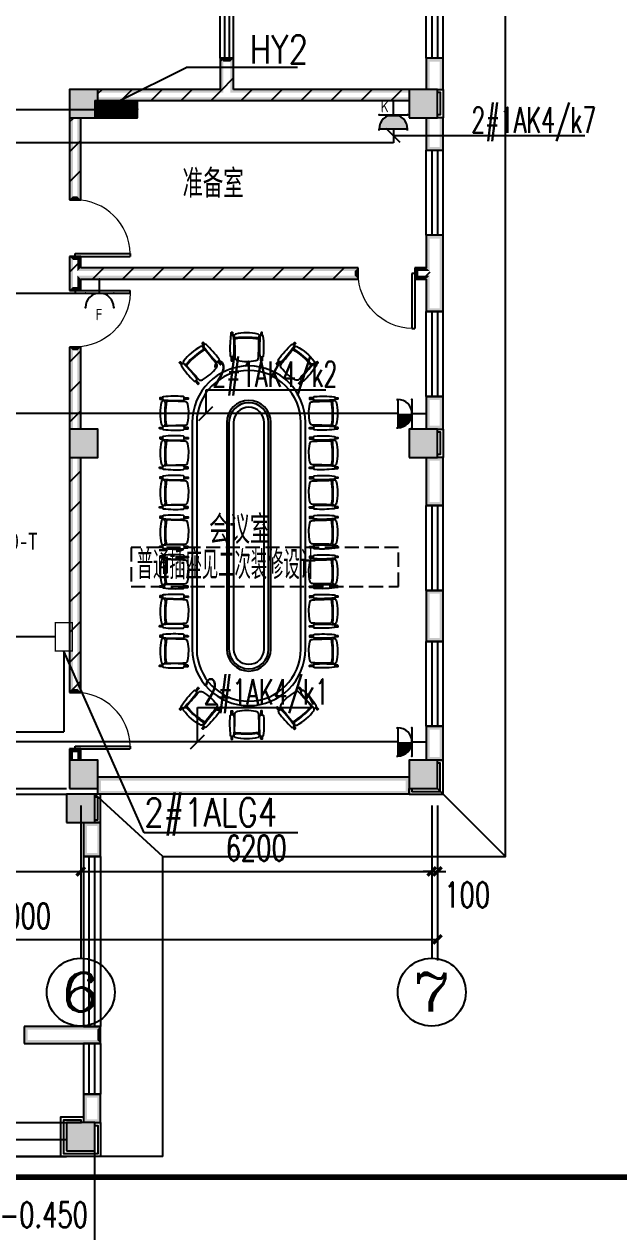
# Model space of a CAD drawing. Extents: x 101023 to 279373, y -114511 to 293844.
# Drawn here: x 137930 to 148434, y 207159 to 228490 of the extents above; entities that cross this region are included whole.
import ezdxf
from ezdxf.enums import TextEntityAlignment as Align

# ---------------------------------------------------------------- set-up
doc = ezdxf.new("R2010")
doc.units = 0
doc.header["$LTSCALE"] = 1000
doc.header["$MEASUREMENT"] = 0
doc.linetypes.add('DASH', pattern=[0.35, 0.25, -0.1])
for name, color, linetype in [('A-WALL-PATT', 252, 'Continuous'), ('AXIS', 3, 'Continuous'), ('AXIS_TEXT', 7, 'Continuous'), ('BZ', 7, 'Continuous'), ('COLUMN', 2, 'Continuous'), ('DIM-照明', 3, 'Continuous'), ('DIM_ELEV', 3, 'Continuous'), ('DOTLN', 2, 'DASH'), ('EQUIP-插座', 3, 'Continuous'), ('EQUIP-照明', 3, 'Continuous'), ('EQUIP-箱柜', 3, 'Continuous'), ('PUB_DIM', 3, 'Continuous'), ('PUB_HATCH', 8, 'Continuous'), ('PUB_TEXT', 7, 'Continuous'), ('PUB_WALL', 2, 'Continuous'), ('STAIR', 2, 'Continuous'), ('WALL', 2, 'Continuous'), ('WINDOW', 2, 'Continuous'), ('WIRE-照明', 6, 'Continuous'), ('家具', 8, 'Continuous'), ('抗震支吊架', 2, 'Continuous'), ('排水', 153, 'Continuous'), ('看线', 30, 'Continuous')]:
    doc.layers.add(name, color=color, linetype=linetype)
doc.styles.add('_TCH_AXIS', font='COMPLEX', dxfattribs={"bigfont": 'GBCBIG'})
doc.styles.add('_TCH_DIM', font='simplex.shx', dxfattribs={"bigfont": 'gbcbig.shx'})
doc.styles.add('_TCH_DIM_T3', font='SIMPLEX', dxfattribs={"width": 0.705882, "bigfont": 'GBCBIG'})
doc.styles.add('_TEL_ATTDEF', font='gbenor', dxfattribs={"bigfont": 'gbcbig'})
doc.styles.add('_TEL_DIM', font='simplex.shx', dxfattribs={"width": 0.8, "height": 3.5, "bigfont": 'gbcbig.shx'})
doc.styles.add('COMPLEX', font='COMPLEX')
doc.styles.add('kzcad', font='', dxfattribs={"width": 0.8})
doc.styles.get("Standard").update_dxf_attribs({"font": 'simplex.shx', "width": 0.8, "bigfont": 'gbcbig.shx'})
doc.styles.get('kzcad').set_extended_font_data('SimSun')
doc.dimstyles.new('_TCH_ARCH&&150', dxfattribs={"dimtxt": 446.25, "dimasz": 150, "dimexe": 375, "dimexo": 450, "dimgap": 189.375, "dimtad": 1, "dimdec": 0, "dimzin": 0, "dimdsep": 46, "dimtxsty": '_TCH_DIM_T3', "dimblk": 'ARCHTICK', "dimcen": 0.09, "dimclrt": 7, "dimazin": 2, "dimtfac": 1, "dimtdec": 0, "dimtix": 1, "dimtmove": 2, "dimatfit": 3, "dimfxl": 1, "dimtolj": 1, "dimtzin": 0, "dimarcsym": 0})
pattern_1 = [(45, (-908016.57, -754752.9), (-265.16515, 265.16515), [])]

# ---------------------------------------------------------------- blocks, each defined once
blk = doc.blocks.new('$equip$00002810')
for p, q in [((0.5, 0.5), (-0.5, 0.5)), ((0, 0.5), (0, 0))]:
    blk.add_line(p, q)
blk.add_arc((0, 1), 0.5, 180, 0)
for p in [(-0.5, 1), (0.5, 1), (-0.5, 0.5), (0.5, 0.5), (0, 0)]:
    blk.add_point(p)
at = {"color": 7, "style": '_TEL_DIM'}
blk.add_attdef('$TEXT$', text='', height=0.4, dxfattribs=at).set_placement((0.023, 1.257), align=Align.MIDDLE_CENTER)
at = {"color": 7, "style": '_TEL_DIM', "flags": 1}
for tag in ['A', 'REMARK']:
    blk.add_attdef(tag, text='', height=0.000025, dxfattribs=at).set_placement((0, 0), align=Align.MIDDLE_CENTER)
blk = doc.blocks.new('*X151')
at = {"color": 0}
for p, q in [((-250, 33), (-83, 200)), ((-250, 68), (-118, 200)), ((-250, 104), (-154, 200)), ((-250, 139), (-189, 200)), ((-250, 174), (-224, 200)), ((-247, 0), (-47, 200)), ((-212, 0), (-12, 200)), ((-177, 0), (23, 200)), ((-141, 0), (59, 200)), ((-106, 0), (94, 200)), ((-71, 0), (129, 200)), ((-35, 0), (165, 200)), ((0, 0), (200, 200)), ((35, 0), (235, 200)), ((71, 0), (250, 179)), ((106, 0), (250, 144)), ((141, 0), (250, 109)), ((177, 0), (250, 73)), ((212, 0), (250, 38)), ((247, 0), (250, 3))]:
    blk.add_line(p, q, dxfattribs=at)
blk = doc.blocks.new('$equip$00002943')
for p, q in [((-0.75, 0.6), (-0.75, 0)), ((0.75, 0.6), (-0.75, 0.6)), ((0.75, 0), (0.75, 0.6)), ((-0.75, 0), (0.75, 0))]:
    blk.add_line(p, q)
for points, const_width in [([(-0.75, 0.3), (0.75, 0.3)], 0.6), ([(-0.75, 0.6), (-0.75, 0), (0.75, 0), (0.75, 0.6), (-0.75, 0.6), (-0.75, 0)], 0.04)]:
    blk.add_lwpolyline(points, dxfattribs=dict(const_width=const_width))
for p in [(0, 0.6), (-0.75, 0.3), (0, 0), (0.75, 0.3)]:
    blk.add_point(p)
at = {"xscale": 0.00300000000061118, "yscale": 0.00300000000061118, "zscale": 0.00300000000061118}
blk.add_blockref('*X151', (0, 0), dxfattribs=at)
at = {"color": 7, "style": '_TEL_DIM', "flags": 1}
for tag in ['A', 'REMARK']:
    blk.add_attdef(tag, text='', height=0.00002, dxfattribs=at).set_placement((0, 0), align=Align.MIDDLE_CENTER)
blk = doc.blocks.new('$equip$00001239')
for p, q in [((-0.5, 1.05), (-0.5, 1)), ((0.5, 1), (-0.5, 1)), ((0.5, 1.05), (0.5, 1)), ((0.5, 0.5), (-0.5, 0.5)), ((0, 0.5), (0, 0))]:
    blk.add_line(p, q)
blk.add_arc((0, 1), 0.5, 180, 0)
for points in [[(0, 0.75), (-0.433, 0.75), (0, 1), (-0.5, 1)], [(0, 0.567), (-0.25, 0.567), (0, 0.75), (-0.433, 0.75)], [(0, 0.5), (0, 0.5), (0, 0.567), (-0.25, 0.567)]]:
    blk.add_solid(points)
at = {"layer": 'EQUIP-照明'}
for p in [(0, 1), (-0.5, 0.5), (0.5, 0.5), (0, 0)]:
    blk.add_point(p, dxfattribs=at)
at = {"layer": 'EQUIP-照明', "flags": 9}
blk.add_attdef('A', (0, 0), '', height=0.00002, dxfattribs=at)
blk = doc.blocks.new('$equip$00001764')
for p, q in [((-0.5, 1.05), (-0.5, 1)), ((-0.5, 1), (0.5, 1)), ((0.5, 1.05), (0.5, 1)), ((0.5, 0.5), (-0.5, 0.5)), ((0, 0.5), (0, 0))]:
    blk.add_line(p, q)
blk.add_arc((0, 1), 0.5, 180, 0)
for p in [(-0.5, 0.5), (0.5, 0.5), (0, 0)]:
    blk.add_point(p)
for points in [[(0.433, 0.75), (-0.433, 0.75), (0.5, 1), (-0.5, 1)], [(0.25, 0.567), (-0.25, 0.567), (0.433, 0.75), (-0.433, 0.75)], [(0, 0.5), (0, 0.5), (0.25, 0.567), (-0.25, 0.567)]]:
    blk.add_solid(points)
at = {"color": 7, "style": '_TEL_DIM'}
blk.add_attdef('$TEXT$', text='', height=0.4, dxfattribs=at).set_placement((0.303, 0.211), align=Align.MIDDLE_CENTER)
at = {"color": 7, "style": '_TEL_DIM', "flags": 1}
blk.add_attdef('A', text='', height=0.00002, dxfattribs=at).set_placement((0, 0), align=Align.MIDDLE_CENTER)
blk = doc.blocks.new('办公椅6')
at = {"layer": '家具'}
for p, q in [((83, 245), (83, 273)), ((465, 265), (464, 249)), ((81, -250), (81, -279)), ((466, -275), (466, -258))]:
    blk.add_line(p, q, dxfattribs=at)
at = {"layer": '家具', "color": 8}
for points in [[(82, 273), (17, 274, 0.414214), (12, 269), (12, 255, 0.414214), (16, 250), (83, 250)], [(467, 271), (509, 271, -0.414214), (514, 266), (514, 252, -0.414214), (509, 248), (465, 248)], [(79, -274), (14, -274, -0.414214), (9, -269), (9, -255, -0.414214), (14, -250), (81, -251)], [(469, -276), (506, -276, 0.414214), (511, -272), (511, -258, 0.414214), (507, -253), (468, -253)]]:
    blk.add_lwpolyline(points, format="xyb", dxfattribs=at)
at = {"layer": '家具'}
for centre, radius, start, end in [((102, 273), 19, 87.8438, 179.7), ((102, 244), 19, 179.7, 271.4658), ((230, -1577), 1873, 83.3734, 93.9026), ((250, 2204), 1984, 265.7407, 275.6942), ((450, 191), 33.5, 15.354, 150.4909), ((446, 265), 19, 359.7, 87.8438), ((445, 249), 19, 271.4658, 359.7), ((741, -4), 741, 167.0681, 192.3319), ((64, 162), 45, 89.7, 179.7), ((444, -11012), 11225, 90.2565, 91.9408), ((-845, 4), 1257, 349.8473, 9.5527), ((-1609, 10), 2033, 354.2379, 5.1674), ((435, 195), 19, 137.2336, 185.1674), ((-389, 4), 894, 346.6997, 12.7003), ((62, -162), 45, 179.7, 269.7), ((559, 11006), 11225, 267.4592, 269.1435), ((433, -196), 19, 174.2379, 223.2208), ((448, -192), 33.7, 210.1055, 343.0268), ((100, -250), 19, 87.9342, 179.7), ((100, -279), 19, 179.7, 271.5562), ((249, 1621), 1925, 265.5539, 275.9414), ((229, -2265), 2038, 83.7863, 93.6061), ((447, -258), 19, 359.7, 87.9342), ((447, -274), 19, 271.5562, 359.7)]:
    blk.add_arc(centre, radius, start, end, dxfattribs=at)
blk = doc.blocks.new('会议桌')
at = {"layer": '家具'}
for p, q in [((2045, 972), (-1955, 972)), ((2045, 322), (-1955, 322)), ((-1955, -378), (2045, -378)), ((-1955, -1028), (2045, -1028))]:
    blk.add_line(p, q, dxfattribs=at)
at = {"layer": '家具', "color": 8}
for p, q in [((2045, 892), (-1955, 892)), ((2045, 362), (-1955, 362)), ((2045, 242), (-1955, 242)), ((-1955, -298), (2045, -298)), ((-1955, -418), (2045, -418)), ((-1955, -948), (2045, -948))]:
    blk.add_line(p, q, dxfattribs=at)
at = {"layer": '家具'}
for centre, radius, start, end in [((-1955, -28), 1000, 90, 270), ((2045, -28), 1000, 270, 90), ((-1955, -28), 350, 90, 270), ((2045, -28), 350, 270, 90)]:
    blk.add_arc(centre, radius, start, end, dxfattribs=at)
at = {"layer": '家具', "color": 8}
for centre, radius, start, end in [((-1955, -28), 920, 90, 270), ((2045, -28), 920, 270, 90), ((-1955, -28), 390, 90, 270), ((-1955, -28), 270, 90, 270), ((2045, -28), 390, 270, 90), ((2045, -28), 270, 270, 90)]:
    blk.add_arc(centre, radius, start, end, dxfattribs=at)
at = {"layer": '家具'}
for p, rotation in [((-1993, 1033), 90), ((-1293, 1033), 90), ((-593, 1033), 90), ((107, 1033), 90), ((807, 1033), 90), ((1507, 1033), 90), ((2207, 1033), 90), ((2894, 656), 40.89750937394187), ((-2805, -713), 220.8975093739419)]:
    blk.add_blockref('办公椅6', p, dxfattribs=dict(at, rotation=rotation))
at = {"layer": '家具', "xscale": -1}
for p, rotation in [((-2805, 656), 319.1024906260187), ((2894, -713), 139.1024906260582), ((-1993, -1090), 90), ((-1293, -1090), 90), ((-593, -1090), 90), ((107, -1090), 90), ((807, -1090), 90), ((1507, -1090), 90), ((2207, -1090), 90)]:
    blk.add_blockref('办公椅6', p, dxfattribs=dict(at, rotation=rotation))
blk.add_blockref('办公椅6', (-3036, 10), dxfattribs=at)
at = {"layer": '家具'}
blk.add_blockref('办公椅6', (3125, 10), dxfattribs=at)
blk = doc.blocks.new('_AXISO')
blk.add_circle((0, 0), 0.5)
at = {"layer": 'AXIS_TEXT', "style": 'COMPLEX', "width": 1.041667}
blk.add_attdef('A', text='', height=0.56, dxfattribs=at).set_placement((-0.25, -0.28), (0.25, -0.28), align=Align.FIT)
blk = doc.blocks.new('_ArchTick')
at = {"color": 0, "linetype": 'ByBlock', "const_width": 0.4}
blk.add_lwpolyline([(-0.5, -0.5), (0.5, 0.5)], dxfattribs=at)
blk = doc.blocks.new('*D88')
at = {"layer": 'Defpoints', "color": 0, "transparency": 16777216}
for p in [(931558, 802293), (946558, 802293), (946558, 800679)]:
    blk.add_point(p, dxfattribs=at)
at = {"layer": 'PUB_DIM', "color": 0, "lineweight": -2, "transparency": 16777216}
for p, q in [((931558, 801843), (931558, 800304)), ((946558, 801843), (946558, 800304)), ((931558, 800679), (946558, 800679))]:
    blk.add_line(p, q, dxfattribs=at)
at = {"layer": 'PUB_DIM', "color": 0, "lineweight": -2, "transparency": 16777216, "xscale": 150, "yscale": 150, "zscale": 150, "rotation": 180}
blk.add_blockref('_ArchTick', (931558, 800679), dxfattribs=at)
at = {"layer": 'PUB_DIM', "color": 0, "lineweight": -2, "transparency": 16777216, "xscale": 150, "yscale": 150, "zscale": 150}
blk.add_blockref('_ArchTick', (946558, 800679), dxfattribs=at)
at = {"layer": 'PUB_DIM', "color": 7, "transparency": 16777216, "insert": (939058, 801091), "char_height": 446.2, "attachment_point": 5, "style": '_TCH_DIM_T3'}
blk.add_mtext('\\A1;15000', dxfattribs=at)
blk = doc.blocks.new('*D91')
at = {"layer": 'Defpoints', "color": 0, "transparency": 16777216}
for p in [(936758, 803493), (940258, 803493), (940258, 801879)]:
    blk.add_point(p, dxfattribs=at)
at = {"layer": 'PUB_DIM', "color": 0, "lineweight": -2, "transparency": 16777216}
for p, q in [((936758, 803043), (936758, 801504)), ((940258, 803043), (940258, 801504)), ((936758, 801879), (940258, 801879))]:
    blk.add_line(p, q, dxfattribs=at)
at = {"layer": 'PUB_DIM', "color": 0, "lineweight": -2, "transparency": 16777216, "xscale": 150, "yscale": 150, "zscale": 150, "rotation": 180}
blk.add_blockref('_ArchTick', (936758, 801879), dxfattribs=at)
at = {"layer": 'PUB_DIM', "color": 0, "lineweight": -2, "transparency": 16777216, "xscale": 150, "yscale": 150, "zscale": 150}
blk.add_blockref('_ArchTick', (940258, 801879), dxfattribs=at)
at = {"layer": 'PUB_DIM', "color": 7, "transparency": 16777216, "insert": (938508, 802291), "char_height": 446.2, "attachment_point": 5, "style": '_TCH_DIM_T3'}
blk.add_mtext('\\A1;3500', dxfattribs=at)
blk = doc.blocks.new('*D92')
at = {"layer": 'Defpoints', "color": 0, "transparency": 16777216}
for p in [(940258, 803493), (946458, 803493), (946458, 801879)]:
    blk.add_point(p, dxfattribs=at)
at = {"layer": 'PUB_DIM', "color": 0, "lineweight": -2, "transparency": 16777216}
for p, q in [((940258, 803043), (940258, 801504)), ((946458, 803043), (946458, 801504)), ((940258, 801879), (946458, 801879))]:
    blk.add_line(p, q, dxfattribs=at)
at = {"layer": 'PUB_DIM', "color": 0, "lineweight": -2, "transparency": 16777216, "xscale": 150, "yscale": 150, "zscale": 150, "rotation": 180}
blk.add_blockref('_ArchTick', (940258, 801879), dxfattribs=at)
at = {"layer": 'PUB_DIM', "color": 0, "lineweight": -2, "transparency": 16777216, "xscale": 150, "yscale": 150, "zscale": 150}
blk.add_blockref('_ArchTick', (946458, 801879), dxfattribs=at)
at = {"layer": 'PUB_DIM', "color": 7, "transparency": 16777216, "insert": (943358, 802291), "char_height": 446.2, "attachment_point": 5, "style": '_TCH_DIM_T3'}
blk.add_mtext('\\A1;6200', dxfattribs=at)
blk = doc.blocks.new('*D93')
at = {"layer": 'Defpoints', "color": 0, "transparency": 16777216}
for p in [(946458, 803493), (946558, 803493), (946558, 801879)]:
    blk.add_point(p, dxfattribs=at)
at = {"layer": 'PUB_DIM', "color": 0, "lineweight": -2, "transparency": 16777216}
for p, q in [((946458, 803043), (946458, 801504)), ((946558, 803043), (946558, 801504)), ((946458, 801879), (946308, 801879)), ((946458, 801879), (946558, 801879)), ((946558, 801879), (946708, 801879))]:
    blk.add_line(p, q, dxfattribs=at)
at = {"layer": 'PUB_DIM', "color": 0, "lineweight": -2, "transparency": 16777216, "xscale": 150, "yscale": 150, "zscale": 150}
blk.add_blockref('_ArchTick', (946458, 801879), dxfattribs=at)
at = {"layer": 'PUB_DIM', "color": 0, "lineweight": -2, "transparency": 16777216, "xscale": 150, "yscale": 150, "zscale": 150, "rotation": 180}
blk.add_blockref('_ArchTick', (946558, 801879), dxfattribs=at)
at = {"layer": 'PUB_DIM', "color": 7, "transparency": 16777216, "insert": (947083, 801466), "char_height": 446.2, "attachment_point": 5, "style": '_TCH_DIM_T3'}
blk.add_mtext('\\A1;100', dxfattribs=at)
blk = doc.blocks.new('$WINLIB2D$00000001')
at = {"color": 0}
for points in [[(-0.5, 0.5), (-0.5, -0.5)], [(-0.5, 0.5), (0.5, 0.5)], [(0.5, -0.5), (0.5, 0.5)], [(0.5, 0.1667), (-0.5, 0.1667)], [(0.5, -0.1667), (-0.5, -0.1667)], [(-0.5, -0.5), (0.5, -0.5)]]:
    blk.add_lwpolyline(points, dxfattribs=at)
blk = doc.blocks.new('$DorLib2D$00000001')
for p, q in [((0.45, 0.975), (0.5, 0.975)), ((0.45, 0), (0.45, 0.975)), ((0.5, 0), (0.5, 0.975)), ((0.5, 0), (0.45, 0))]:
    blk.add_line(p, q)
at = {"lineweight": 13}
blk.add_arc((0.475, 0), 0.975, 91.4693, 180, dxfattribs=at)
blk = doc.blocks.new('_FZH')
blk.add_lwpolyline([(-0.5, -0.5), (0.5, -0.5), (0.5, 0.5), (-0.5, 0.5)], close=True)
at = {"layer": 'PUB_HATCH'}
blk.add_solid([(-0.5, -0.5), (0.5, -0.5), (-0.5, 0.5), (0.5, 0.5)], dxfattribs=at)
blk = doc.blocks.new('ERT')
at = {"layer": 'AXIS'}
for p, q in [((940258.2, 802865.3), (940258.2, 800345.8)), ((946458.2, 802865.3), (946458.2, 800345.8))]:
    blk.add_line(p, q, dxfattribs=at)
ref = blk.add_blockref('_AXISO', (940258.2, 799745.8), dxfattribs=dict(at, xscale=1200, yscale=1200, zscale=1200))
ref.add_attrib('A', '6', dxfattribs={"layer": 'AXIS_TEXT', "height": 678.8, "style": '_TCH_AXIS', "width": 1.5}).set_placement((939918.8, 799406.4), (940597.6, 799406.4), align=Align.FIT)
ref = blk.add_blockref('_AXISO', (946458.2, 799745.8), dxfattribs=dict(at, xscale=1200, yscale=1200, zscale=1200))
ref.add_attrib('A', '7', dxfattribs={"layer": 'AXIS_TEXT', "height": 678.8, "style": '_TCH_AXIS', "width": 1.5}).set_placement((946118.8, 799406.4), (946797.6, 799406.4), align=Align.FIT)
at = {"layer": 'PUB_DIM'}
for p1, p2, picture, middle in [((936758.2, 803492.7), (940258.2, 803492.7), '*D91', (938508.2, 802291.2)), ((940258.2, 803492.7), (946458.2, 803492.7), '*D92', (943358.2, 802291.2)), ((931558.2, 802292.7), (946558.2, 802292.7), '*D88', (939058.2, 801091.2))]:
    dim = blk.add_aligned_dim(p1=p1, p2=p2, distance=-1614.1, dimstyle='_TCH_ARCH&&150', dxfattribs=at)
    dim.commit()
    dim.dimension.update_dxf_attribs({"geometry": picture, "text_midpoint": middle})
dim = blk.add_linear_dim(base=(946558.2, 801878.7), p1=(946458.2, 803492.7), p2=(946558.2, 803492.7), angle=0, dimstyle='_TCH_ARCH&&150', dxfattribs=at)
dim.commit()
dim.dimension.update_dxf_attribs({"geometry": '*D93', "text_midpoint": (947083.2, 801466.2), "dimtype": 129})
blk = doc.blocks.new('A$C40CE5D7B')
at = {"layer": 'A-WALL-PATT'}
h = blk.add_hatch(dxfattribs=at)
h.set_pattern_fill('普通砖', color=256, scale=150, style=0)
h.set_pattern_definition(pattern_1)
h.paths.add_polyline_path([(25240, 60610), (25300, 60670), (25300, 61220), (25060, 61220), (25060, 60670), (25120, 60610), (25187, 60603)])
h = blk.add_hatch(dxfattribs=at)
h.set_pattern_fill('普通砖', color=256, scale=150, style=0)
h.set_pattern_definition(pattern_1)
h.paths.add_polyline_path([(22900, 60670), (22900, 60470), (25200, 60470), (25200, 60530), (25187, 60603), (25120, 60610), (25060, 60670)])
h = blk.add_hatch(dxfattribs=at)
h.set_pattern_fill('普通砖', color=256, scale=150, style=0)
h.set_pattern_definition(pattern_1)
h.paths.add_polyline_path([(28400, 60470), (28400, 60670), (25300, 60670), (25240, 60610), (25187, 60603), (25200, 60530), (25200, 60470)])
h = blk.add_hatch(dxfattribs=at)
h.set_pattern_fill('普通砖', color=256, scale=150, style=0)
h.set_pattern_definition(pattern_1)
h.paths.add_polyline_path([(22600, 60170), (22400, 60170), (22400, 58719), (22600, 58719)])
h = blk.add_hatch(dxfattribs=at)
h.set_pattern_fill('普通砖', color=256, scale=150, style=0)
h.set_pattern_definition(pattern_1)
h.paths.add_polyline_path([(22540, 57460), (22600, 57520), (22600, 57719), (22400, 57719), (22400, 57420), (22533, 57420)])
h = blk.add_hatch(dxfattribs=at)
h.set_pattern_fill('普通砖', color=256, scale=150, style=0)
h.set_pattern_definition(pattern_1)
h.paths.add_polyline_path([(22533, 57420), (22400, 57420), (22400, 57119), (22600, 57119), (22600, 57320), (22540, 57380)])
h = blk.add_hatch(dxfattribs=at)
h.set_pattern_fill('普通砖', color=256, scale=150, style=0)
h.set_pattern_definition(pattern_1)
h.paths.add_polyline_path([(22540, 57380), (22600, 57320), (27500, 57320), (27500, 57520), (22600, 57520), (22540, 57460), (22533, 57420)])
h = blk.add_hatch(dxfattribs=at)
h.set_pattern_fill('普通砖', color=256, scale=150, style=0)
h.set_pattern_definition(pattern_1)
h.paths.add_polyline_path([(28800, 57420), (28700, 57520), (28500, 57520), (28500, 57320), (28700, 57320)])
h = blk.add_hatch(dxfattribs=at)
h.set_pattern_fill('普通砖', color=256, scale=150, style=0)
h.set_pattern_definition(pattern_1)
h.paths.add_polyline_path([(22400, 54670), (22600, 54670), (22600, 56119), (22400, 56119)])
h = blk.add_hatch(dxfattribs=at)
h.set_pattern_fill('普通砖', color=256, scale=150, style=0)
h.set_pattern_definition(pattern_1)
h.paths.add_polyline_path([(22600, 54170), (22400, 54170), (22400, 50020), (22600, 50020)])
h = blk.add_hatch(dxfattribs=at)
h.set_pattern_fill('普通砖', color=256, scale=150, style=0)
h.set_pattern_definition(pattern_1)
h.paths.add_polyline_path([(22400, 48820), (22600, 48820), (22600, 49020), (22400, 49020)])
at = {"layer": 'PUB_WALL'}
for points in [[(25300, 61220), (25060, 61220), (25120, 61160), (25240, 61160)], [(25060, 61220), (25060, 60670), (25120, 60610), (25120, 61160)], [(25300, 60670), (25300, 61220), (25240, 61160), (25240, 60610)], [(29000, 61220), (28700, 61220), (28760, 61160), (28940, 61160)], [(28700, 61220), (28700, 60670), (28760, 60670), (28760, 61160)], [(29000, 60670), (29000, 61220), (28940, 61160), (28940, 60670)], [(22900, 60670), (22400, 60670), (22460, 60610), (22840, 60610)], [(22400, 60670), (22400, 60170), (22460, 60230), (22460, 60610)], [(22900, 60170), (22900, 60670), (22840, 60610), (22840, 60230)], [(22900, 60670), (22900, 60610), (25120, 60610), (25060, 60670)], [(28400, 60610), (28400, 60670), (25300, 60670), (25240, 60610)], [(28900, 60670), (28400, 60670), (28460, 60610), (28840, 60610)], [(28400, 60670), (28400, 60170), (28460, 60230), (28460, 60610)], [(28900, 60170), (28900, 60670), (28840, 60610), (28840, 60230)], [(22900, 60530), (22900, 60470), (25200, 60470), (25200, 60530)], [(28400, 60470), (28400, 60530), (25200, 60530), (25200, 60470)], [(22400, 60170), (22900, 60170), (22840, 60230), (22460, 60230)], [(22460, 60170), (22400, 60170), (22400, 58719), (22460, 58779)], [(22600, 60170), (22540, 60170), (22540, 58779), (22600, 58719)], [(28400, 60170), (28900, 60170), (28840, 60230), (28460, 60230)], [(28700, 60170), (28700, 59595), (28760, 59655), (28760, 60170)], [(29000, 59595), (29000, 60170), (28940, 60170), (28940, 59655)], [(28700, 59595), (29000, 59595), (28940, 59655), (28760, 59655)], [(22400, 58719), (22600, 58719), (22540, 58779), (22460, 58779)], [(29000, 58095), (28700, 58095), (28760, 58035), (28940, 58035)], [(28700, 58095), (28700, 57520), (28760, 57460), (28760, 58035)], [(29000, 57420), (29000, 58095), (28940, 58035), (28940, 57420)], [(22600, 57719), (22400, 57719), (22460, 57659), (22540, 57659)], [(22400, 57719), (22400, 57420), (22460, 57420), (22460, 57659)], [(22600, 57520), (22600, 57719), (22540, 57659), (22540, 57460)], [(22400, 57420), (22400, 57119), (22460, 57179), (22460, 57420)], [(27500, 57520), (22600, 57520), (22540, 57460), (27440, 57460)], [(27500, 57320), (27500, 57520), (27440, 57460), (27440, 57380)], [(28700, 57520), (28500, 57520), (28560, 57460), (28760, 57460)], [(28500, 57520), (28500, 57320), (28560, 57380), (28560, 57460)], [(29000, 56745), (29000, 57420), (28940, 57420), (28940, 56805)], [(22400, 57119), (22600, 57119), (22540, 57179), (22460, 57179)], [(22600, 57320), (27500, 57320), (27440, 57380), (22540, 57380)], [(22600, 57119), (22600, 57320), (22540, 57380), (22540, 57179)], [(28500, 57320), (28700, 57320), (28760, 57380), (28560, 57380)], [(28700, 57320), (28700, 56745), (28760, 56805), (28760, 57380)], [(28700, 56745), (29000, 56745), (28940, 56805), (28760, 56805)], [(22600, 56119), (22400, 56119), (22460, 56059), (22540, 56059)], [(22400, 54670), (22460, 54670), (22460, 56059), (22400, 56119)], [(22540, 54670), (22600, 54670), (22600, 56119), (22540, 56059)], [(29000, 55245), (28700, 55245), (28760, 55185), (28940, 55185)], [(28700, 55245), (28700, 54670), (28760, 54730), (28760, 55185)], [(29000, 54670), (29000, 55245), (28940, 55185), (28940, 54730)], [(22900, 54670), (22400, 54670), (22460, 54610), (22840, 54610)], [(22400, 54670), (22400, 54170), (22460, 54230), (22460, 54610)], [(22900, 54170), (22900, 54670), (22840, 54610), (22840, 54230)], [(28900, 54670), (28400, 54670), (28460, 54610), (28840, 54610)], [(28400, 54670), (28400, 54170), (28460, 54230), (28460, 54610)], [(28700, 54670), (29000, 54670), (28940, 54730), (28760, 54730)], [(28900, 54170), (28900, 54670), (28840, 54610), (28840, 54230)], [(22400, 54170), (22900, 54170), (22840, 54230), (22460, 54230)], [(28400, 54170), (28900, 54170), (28840, 54230), (28460, 54230)], [(22460, 54170), (22400, 54170), (22400, 50020), (22460, 50080)], [(22600, 54170), (22540, 54170), (22540, 50080), (22600, 50020)], [(28700, 54170), (28700, 53321), (28760, 53381), (28760, 54110)], [(29000, 54170), (28700, 54170), (28760, 54110), (28940, 54110)], [(29000, 53321), (29000, 54170), (28940, 54110), (28940, 53381)], [(28700, 53321), (29000, 53321), (28940, 53381), (28760, 53381)], [(28700, 51821), (28700, 50920), (28760, 50980), (28760, 51761)], [(29000, 51821), (28700, 51821), (28760, 51761), (28940, 51761)], [(29000, 50920), (29000, 51821), (28940, 51761), (28940, 50980)], [(28700, 50920), (29000, 50920), (28940, 50980), (28760, 50980)], [(22400, 50020), (22600, 50020), (22540, 50080), (22460, 50080)], [(29000, 49420), (28700, 49420), (28760, 49360), (28940, 49360)], [(28700, 49420), (28700, 48820), (28760, 48880), (28760, 49360)], [(29000, 48820), (29000, 49420), (28940, 49360), (28940, 48880)], [(22600, 49020), (22400, 49020), (22460, 48960), (22540, 48960)], [(22400, 48820), (22460, 48820), (22460, 48960), (22400, 49020)], [(22540, 48820), (22600, 48820), (22600, 49020), (22540, 48960)], [(28700, 48820), (29000, 48820), (28940, 48880), (28760, 48880)], [(22900, 48820), (22400, 48820), (22460, 48760), (22840, 48760)], [(22400, 48820), (22400, 48320), (22460, 48380), (22460, 48760)], [(22900, 48320), (22900, 48820), (22840, 48760), (22840, 48380)], [(28900, 48820), (28400, 48820), (28460, 48760), (28840, 48760)], [(28400, 48820), (28400, 48320), (28460, 48380), (28460, 48760)], [(28900, 48320), (28900, 48820), (28840, 48760), (28840, 48380)], [(22900, 48520), (22900, 48460), (28400, 48460), (28400, 48520)], [(22900, 48520), (22900, 48320), (22900, 48220), (22960, 48220), (22960, 48520)], [(28400, 48220), (28400, 48520), (28340, 48520), (28340, 48220)], [(22850, 48220), (22350, 48220), (22410, 48160), (22790, 48160)], [(22350, 48220), (22350, 47720), (22410, 47780), (22410, 48160)], [(22400, 48320), (22900, 48320), (22840, 48380), (22460, 48380)], [(22850, 47720), (22850, 48220), (22790, 48160), (22790, 47780)], [(28400, 48220), (28400, 48280), (22900, 48280), (22900, 48220)], [(28400, 48320), (28900, 48320), (28840, 48380), (28460, 48380)], [(22350, 47720), (22850, 47720), (22790, 47780), (22410, 47780)], [(22650, 47720), (22650, 47120), (22710, 47180), (22710, 47660)], [(22950, 47720), (22650, 47720), (22710, 47660), (22890, 47660)], [(22950, 47120), (22950, 47720), (22890, 47660), (22890, 47180)], [(22650, 47120), (22950, 47120), (22890, 47180), (22710, 47180)], [(22650, 44120), (21600, 44120), (21660, 44060), (22710, 44060)], [(21600, 44120), (21600, 43820), (21660, 43880), (21660, 44060)], [(22950, 44120), (22650, 44120), (22710, 44060), (22890, 44060)], [(22950, 43920), (22950, 44120), (22890, 44060), (22890, 43920)], [(21600, 43820), (22650, 43820), (22710, 43880), (21660, 43880)], [(22650, 43820), (22950, 43820), (22890, 43880), (22710, 43880)], [(22950, 43820), (22950, 43920), (22890, 43920), (22890, 43880)], [(22950, 42920), (22650, 42920), (22710, 42860), (22890, 42860)], [(22650, 42920), (22650, 42420), (22710, 42480), (22710, 42860)], [(22950, 42420), (22950, 42920), (22890, 42860), (22890, 42480)], [(22650, 42420), (22950, 42420), (22890, 42480), (22710, 42480)], [(22850, 42420), (22350, 42420), (22410, 42360), (22790, 42360)], [(22350, 42420), (22350, 41920), (22410, 41980), (22410, 42360)], [(22850, 41920), (22850, 42420), (22790, 42360), (22790, 41980)], [(22350, 41920), (22850, 41920), (22790, 41980), (22410, 41980)]]:
    blk.add_hatch(color=256, dxfattribs=at).paths.add_polyline_path(points)
at = {"color": 252, "linetype": 'DASH', "ltscale": 3, "const_width": 100}
blk.add_lwpolyline([(6504, 85385), (66000, 85385, -0.414214), (78000, 73385), (78000, 53455, -0.414214), (66000, 41455), (10879, 41455)], format="xyb", dxfattribs=at)
for points in [[(28900, 60670), (29000, 60670), (29000, 60170), (28900, 60170)], [(28900, 60620), (28950, 60620), (28950, 60220), (28900, 60220)], [(28900, 54670), (29000, 54670), (29000, 54170), (28900, 54170)], [(28900, 54620), (28950, 54620), (28950, 54220), (28900, 54220)], [(28400, 48320), (28400, 48220), (29000, 48220), (29000, 48820), (28900, 48820)], [(28450, 48320), (28450, 48270), (28950, 48270), (28950, 48770), (28900, 48770)], [(22850, 47720), (22950, 47720), (22950, 48220), (22850, 48220)], [(22850, 47770), (22900, 47770), (22900, 48170), (22850, 48170)], [(22850, 42420), (22950, 42420), (22950, 41820), (22250, 41820), (22250, 42520), (22650, 42520), (22650, 42420)], [(22850, 42370), (22900, 42370), (22900, 41870), (22300, 41870), (22300, 42470), (22600, 42470), (22600, 42420)], [(24050, 41820), (17650, 41820)]]:
    blk.add_lwpolyline(points)
at = {"layer": 'WALL'}
for p, q in [((25300, 61220), (25060, 61220)), ((25060, 61220), (25060, 60670)), ((25300, 60670), (25300, 61220)), ((29000, 61220), (28700, 61220)), ((28700, 61220), (28700, 60670)), ((29000, 60670), (29000, 61220)), ((25060, 60670), (22900, 60670)), ((28400, 60670), (25300, 60670)), ((25200, 60470), (22900, 60470)), ((28400, 60470), (25200, 60470)), ((22400, 60170), (22400, 58719)), ((22600, 58719), (22600, 60170)), ((28700, 60170), (28700, 59595)), ((29000, 59595), (29000, 60170)), ((28700, 59595), (29000, 59595)), ((22400, 58719), (22600, 58719)), ((29000, 58095), (28700, 58095)), ((28700, 58095), (28700, 57520)), ((29000, 57420), (29000, 58095)), ((22600, 57719), (22400, 57719)), ((22400, 57719), (22400, 57420)), ((22600, 57520), (22600, 57719)), ((22400, 57420), (22400, 57119)), ((27500, 57520), (22600, 57520)), ((27500, 57320), (27500, 57520)), ((28700, 57520), (28500, 57520)), ((28500, 57520), (28500, 57320)), ((29000, 56745), (29000, 57420)), ((22600, 57320), (27500, 57320)), ((22600, 57119), (22600, 57320)), ((28500, 57320), (28700, 57320)), ((28700, 57320), (28700, 56745)), ((22400, 57119), (22600, 57119)), ((28700, 56745), (29000, 56745)), ((22600, 56119), (22400, 56119)), ((22400, 56119), (22400, 54670)), ((22600, 54670), (22600, 56119)), ((29000, 55245), (28700, 55245)), ((28700, 55245), (28700, 54670)), ((29000, 54670), (29000, 55245)), ((28900, 54670), (29000, 54670)), ((22400, 54170), (22400, 50020)), ((22600, 50020), (22600, 54170)), ((28700, 54170), (28700, 53321)), ((29000, 54170), (28900, 54170)), ((29000, 53321), (29000, 54170)), ((28700, 53321), (29000, 53321)), ((28700, 51821), (28700, 50920)), ((29000, 51821), (28700, 51821)), ((29000, 50920), (29000, 51821)), ((28700, 50920), (29000, 50920)), ((22400, 50020), (22600, 50020)), ((29000, 49420), (28700, 49420)), ((28700, 49420), (28700, 48820)), ((29000, 48820), (29000, 49420)), ((22600, 49020), (22400, 49020)), ((22400, 49020), (22400, 48820)), ((22600, 48820), (22600, 49020)), ((28900, 48820), (29000, 48820)), ((28400, 48520), (22900, 48520)), ((22900, 48220), (22900, 48320)), ((28400, 48220), (22900, 48220)), ((28400, 48220), (28400, 48320)), ((22650, 47720), (22650, 47120)), ((22950, 47720), (22850, 47720)), ((22950, 47120), (22950, 47720)), ((22650, 47120), (22950, 47120)), ((22650, 44120), (21600, 44120)), ((21600, 44120), (21600, 43820)), ((22950, 44120), (22650, 44120)), ((22950, 43920), (22950, 44120)), ((21600, 43820), (22650, 43820)), ((22650, 43820), (22950, 43820)), ((22950, 43820), (22950, 43920)), ((22950, 42920), (22650, 42920)), ((22650, 42920), (22650, 42420)), ((22950, 42420), (22950, 42920)), ((22850, 42420), (22950, 42420))]:
    blk.add_line(p, q, dxfattribs=at)
at = {"layer": 'WINDOW'}
for p, q in [((19090, 42420), (22610, 42420)), ((19350, 42120), (22350, 42120)), ((19350, 41820), (22350, 41820))]:
    blk.add_line(p, q, dxfattribs=at)
blk.add_lwpolyline([(22850, 36970), (22850, 41920)], dxfattribs=at)
at = {"layer": '排水'}
for p, q in [((24050, 47120), (22850, 48220)), ((30100, 47120), (28900, 48320))]:
    blk.add_line(p, q, dxfattribs=at)
blk.add_lwpolyline([(24050, 41820), (24050, 47120), (30100, 47120), (30100, 61970)], dxfattribs=at)
at = {"layer": '看线'}
for p, q in [((19350, 48220), (22350, 48220)), ((20650, 48320), (22350, 48320))]:
    blk.add_line(p, q, dxfattribs=at)
at = {"layer": 'COLUMN'}
for p, xscale, yscale, zscale, rotation in [((22650, 60420), 499.9999997129198, 499.9999999098945, 499.9999999098945, 359.9999999910087), ((28650, 60420), 500.0000000889413, 499.9999998980202, 499.9999998980202, 2.066399027825734e-08), ((22650, 54420), 499.999999908614, 500.0000000889413, 500.0000000889413, 359.9999999965982), ((28650, 54420), 499.9999999998836, 499.9999999286374, 499.9999999286374, 6.976931515463868e-09), ((22650, 48570), 500.0000000059372, 499.9999998544808, 499.9999998544808, 7.33711727238751e-09), ((28650, 48570), 500.0000000516884, 500.0000000051223, 500.0000000051223, 2.734743710366929e-08), ((22600, 47970), 500.0000004050089, 500.0000000750879, 500.0000000750879, 359.9999999995464), ((22600, 42170), 499.9999998704297, 500.000000170432, 500.000000170432, 1.886306150175934e-08)]:
    blk.add_blockref('_FZH', p, dxfattribs=dict(at, xscale=xscale, yscale=yscale, zscale=zscale, rotation=rotation))
at = {"layer": 'WALL'}
blk.add_blockref('ERT', (-917658, -755022), dxfattribs=at)
at = {"layer": 'WINDOW'}
for name, p, xscale, yscale, zscale, rotation in [('$WINLIB2D$00000001', (25180, 61820), -1200, 240, -1200, 270), ('$WINLIB2D$00000001', (28850, 61820), -1200, 300, -1200, 270), ('$WINLIB2D$00000001', (28850, 58845), -1500, 300, -1500, 270), ('$DorLib2D$00000001', (22500, 58219), 1000, 1000, -1000, 270), ('$DorLib2D$00000001', (28000, 57420), -1000, 1000, -1000, 180.0000000000854), ('$DorLib2D$00000001', (22500, 56619), -1000, 1000, 1000, 270), ('$WINLIB2D$00000001', (28850, 55995), 1500, 300, -1500, 90), ('$WINLIB2D$00000001', (28850, 52571), 1500, 300, -1500, 90), ('$WINLIB2D$00000001', (28850, 50170), 1500, 300, -1500, 90), ('$DorLib2D$00000001', (22500, 49520), 1000, 1000, -1000, 270), ('$WINLIB2D$00000001', (22800, 45620), 3000, 300, -3000, 270), ('$WINLIB2D$00000001', (22800, 43370), 900, 300, -900, 270)]:
    blk.add_blockref(name, p, dxfattribs=dict(at, xscale=xscale, yscale=yscale, zscale=zscale, rotation=rotation))
at = {"layer": '家具', "lineweight": 9, "rotation": 90}
blk.add_blockref('会议桌', (25540, 52740), dxfattribs=at)
at = {"layer": 'DIM_ELEV', "color": 7, "style": '_TCH_DIM', "width": 0.705882}
blk.add_text('-0.450', height=446.2, dxfattribs=at).set_placement((21161, 40569))
at = {"layer": 'PUB_TEXT'}
for s, p in [('准备室', (24397, 58755)), ('会议室', (24868, 52646))]:
    blk.add_text(s, height=500, dxfattribs=at).set_placement(p)

msp = doc.modelspace()

# ---------------------------------------------------------------- linework, layer by layer
at = {"layer": 'BZ'}
for p, q in [((139608, 227138), (140793, 227724)), ((142761, 227724), (140793, 227724)), ((140051, 214204), (138630, 217416)), ((142767, 214204), (140051, 214204))]:
    msp.add_line(p, q, dxfattribs=at)
at = {"layer": 'DIM-照明'}
for p, q in [((144574, 226399), (144327, 226647)), ((141018, 221488), (141265, 221736)), ((140867, 215690), (141114, 215937))]:
    msp.add_line(p, q, dxfattribs=at)
for points in [[(144451, 226523), (145715, 226523)], [(145715, 226523), (147834, 226523)], [(141142, 221612), (141142, 222033)], [(141142, 222033), (143261, 222033)], [(140991, 215813), (140991, 216421)], [(140991, 216421), (143010, 216421)]]:
    msp.add_lwpolyline(points, dxfattribs=at)
at = {"layer": 'DOTLN', "linetype": 'DASH'}
msp.add_lwpolyline([(139820, 218557), (144542, 218557), (144542, 219247), (139820, 219247)], close=True, dxfattribs=at)
at = {"layer": 'EQUIP-箱柜', "const_width": 24}
msp.add_lwpolyline([(138480, 217416), (138480, 217916), (138780, 217916), (138780, 217416)], close=True, dxfattribs=at)
at = {"layer": 'WIRE-照明'}
for p, q in [((139180, 226975), (137530, 226975)), ((144451, 226638), (144451, 226395)), ((144451, 226395), (137530, 226395)), ((136439, 223738), (139013, 223738)), ((144530, 221612), (137530, 221612)), ((138480, 217666), (137333, 217666)), ((138630, 217416), (138630, 215988)), ((137226, 215988), (138630, 215988)), ((144530, 215813), (137113, 215813))]:
    msp.add_line(p, q, dxfattribs=at)

# ---------------------------------------------------------------- block references
at = {"layer": 'EQUIP-插座'}
ref = msp.add_blockref('$equip$00001764', (144451, 227138), dxfattribs=dict(at, xscale=500, yscale=500, zscale=500, rotation=180))
ref.add_attrib('$TEXT$', 'K', dxfattribs={"layer": '0', "color": 7, "height": 200, "style": '_TEL_ATTDEF'}).set_placement((144299, 227033), align=Align.MIDDLE_CENTER)
ref = msp.add_blockref('$equip$00002810', (139263, 223988), dxfattribs=dict(at, xscale=500, yscale=500, zscale=500, rotation=180))
ref.add_attrib('$TEXT$', 'F', dxfattribs={"layer": '0', "color": 7, "height": 200, "style": '_TEL_ATTDEF'}).set_placement((139251, 223360), align=Align.MIDDLE_CENTER)
at = {"layer": 'EQUIP-插座', "xscale": 500, "yscale": 500, "zscale": 500, "rotation": 90}
for p in [(145030, 221612), (145030, 215813)]:
    msp.add_blockref('$equip$00001239', p, dxfattribs=at)
at = {"layer": 'EQUIP-箱柜', "xscale": 500, "yscale": 500, "zscale": 500, "rotation": 180}
msp.add_blockref('$equip$00002943', (139555, 227138), dxfattribs=at)
at = {"layer": 'STAIR'}
msp.add_blockref('A$C40CE5D7B', (116330, 166668), dxfattribs=at)

# ---------------------------------------------------------------- texts
at = {"layer": 'BZ', "style": '_TEL_DIM', "width": 0.8}
for s, p in [('HY2', (141914, 227793)), ('普通插座见二次装修设计', (139918, 218687)), ('2#1ALG4', (140052, 214321))]:
    msp.add_text(s, height=500, dxfattribs=at).set_placement(p)
at = {"layer": 'DIM-照明', "color": 7, "style": '_TEL_DIM', "width": 0.64}
for s, p in [('2#1AK4/k7', (145827, 226573)), ('2#1AK4/k2', (141254, 222083)), ('2#1AK4/k1', (141103, 216471))]:
    msp.add_text(s, height=450, dxfattribs=at).set_placement(p)
at = {"layer": '抗震支吊架', "color": 2, "style": 'kzcad', "width": 0.8}
msp.add_text('KZQ-200-T', height=300, rotation=359.8854, dxfattribs=at).set_placement((137430, 219208), align=Align.CENTER)

doc.saveas('drawing.dxf')
